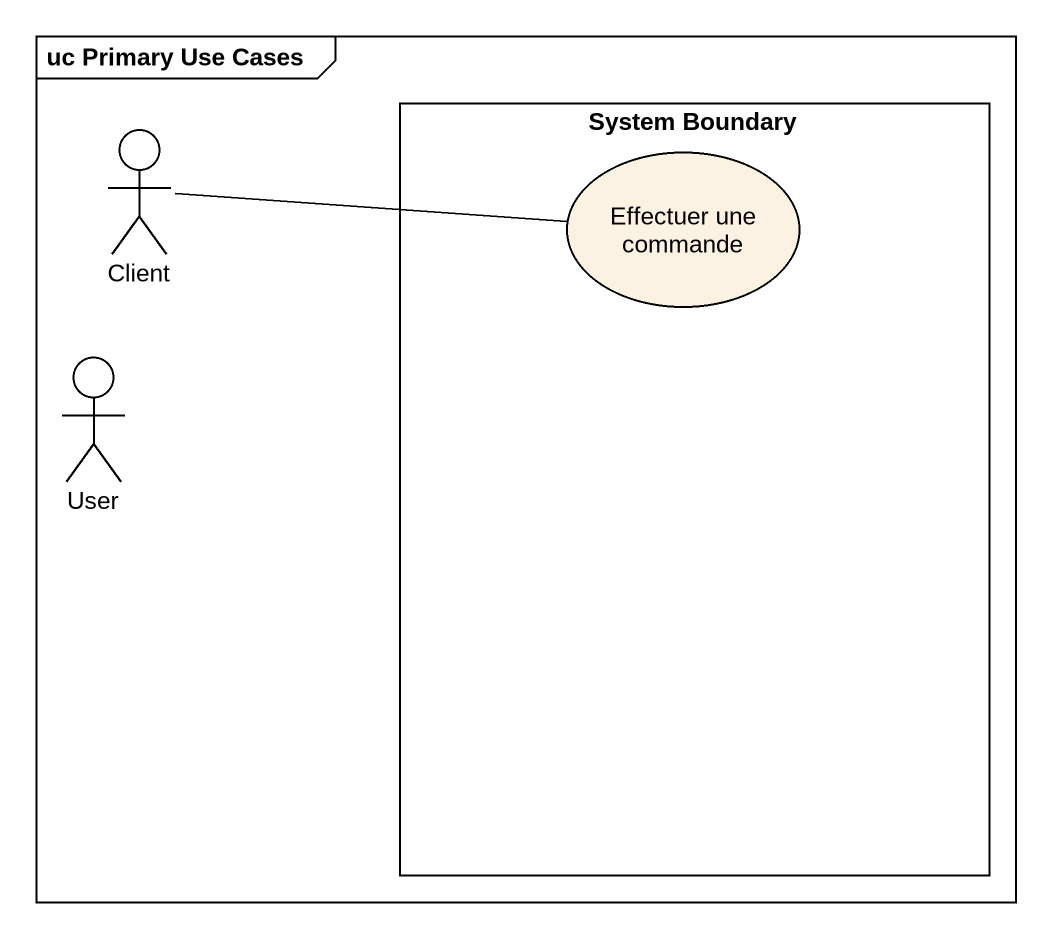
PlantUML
@startuml
mainframe uc Primary Use Cases
actor Client
rectangle "System Boundary" as System_Boundary {
  usecase "Effectuer une commande" as Effectuer_une_commande
}
actor User
Client -right- Effectuer_une_commande
@enduml
